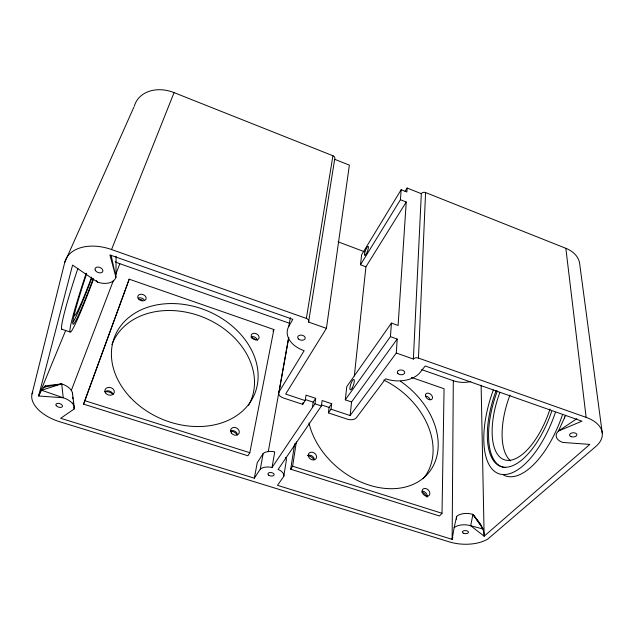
<?xml version="1.0" encoding="UTF-8"?>
<svg xmlns="http://www.w3.org/2000/svg" width="634" height="634" viewBox="0 0 634 634"><rect width="100%" height="100%" fill="white"/><g stroke="black" fill="none" stroke-linecap="round" stroke-linejoin="round"><path stroke-width="0.95" d="M116.085 256.287L115.927 277.312A16.397 10.707 21.1 0 1 97.501 282.106L72.577 265.099L38.626 396.004L63.241 397.756A13.663 7.473 17.7 0 1 74.091 409.057L60.65 418.297L254.337 478.187L260.305 469.089L263.15 453.524A11.055 6.213 9.5 0 1 272.763 451.519L274.736 451.907L272.041 467.527L270.036 467.131A11.214 6.158 9.4 0 0 260.305 469.089M421.697 369.638L453.31 380.733L452.129 539.352L277.486 485.343L283.763 476.411L286.259 460.831A11.055 6.213 9.4 0 0 285.609 457.526M294.651 443.776L290.705 469.223L439.473 515.981L442.017 513.294L444.069 388.753L411.418 377.396M133.917 107.067L64.747 262.381L32.009 393.936A34.204 18.774 17.6 0 0 59.62 421.721L449.347 541.888A30.575 15.684 2.6 0 0 488.037 538.868L595.825 446.479A36.4 20.938 -2.6 0 0 586.133 417.37L418.464 358.075L425.572 192.562A3.154 2.496 -0.1 0 0 421.325 193.679L407.155 188.052L405.086 191.42M418.464 358.075A3.796 2.481 2.8 0 0 413.376 359.05L421.325 193.679M452.858 537.584L452.129 539.352L454.126 527.726A12.149 6.205 2.6 0 1 470.682 525.752L484.146 536.182L589.834 444.394L562.746 442.445A14.606 8.393 -2.8 0 1 558.475 431.009L581.941 421.182L425.224 365.984L420.176 372.364A26.271 17.094 4 0 1 385.607 378.815L356.466 417.647A6.934 4.2 6.4 0 1 347.424 419.209L328.412 412.9L331.027 409.184L350.127 415.539L396.29 353.027L397.209 339.055L390.433 336.638L345.3 399.84L351.577 401.948L397.209 339.055M407.155 188.052L406.893 191.991L401.163 189.725L400.434 199.726L406.236 202.008L398.104 325.48L391.424 323.078L346.79 386.605L345.3 399.84M390.433 336.638L391.424 323.078M456.377 519.206L456.662 516.401A11.911 6.197 2.4 0 1 472.909 514.396C477.933 520.871 484.368 527.345 484.146 536.182L481.119 385.171M350.127 415.539L351.577 401.948M354.335 375.93L365.921 266.795L406.236 202.008M365.921 266.795L360.5 264.774L361.618 254.773L401.163 189.725M331.027 409.184L331.709 403.715L322.127 400.514L321.39 405.982L278.088 469.469L279.626 470.151A11.214 6.158 9.3 0 1 283.763 476.411M328.412 412.9L329.109 407.44L331.709 403.715M272.041 467.527L314.924 403.826L315.692 398.358L306.032 395.133L305.208 400.593L302.727 404.381L283.255 397.922A7.037 4.343 9.5 0 1 279.071 391.891L288.787 337.439M305.208 400.593L285.641 394.079L326.423 328.364L349.382 165.141L334.673 159.3A3.218 2.631 10 0 0 332.929 155.75L174.073 92.619A33.737 26.287 27.2 0 0 134.321 106.163M312.388 407.591L313.172 402.13L315.692 398.358M290.705 469.223L292.615 466.196L296.355 441.882M302.727 404.381L303.004 402.566M326.423 328.364L308.56 322.064L334.673 159.3M308.56 322.064A3.883 2.639 9.4 0 0 306.357 318.426L332.929 155.75M268.237 451.836L288.668 337.383M279.071 391.891L304.161 350.697A26.731 17.91 8.7 0 1 288.803 326.375L290.38 317.65M254.337 478.187L257.23 462.725L263.15 453.524M249.82 452.708L273.888 329.537L129.17 279.174L83.569 404.12L247.918 455.775L249.82 452.708L84.702 400.656M472.909 514.396L470.682 525.752L483.045 529.01L472.909 514.396L480.897 524.992M454.126 527.726L456.662 516.401M127.965 282.78L129.17 279.174M83.569 404.12L127.624 283.707M71.222 390.687L113.494 280.276M115.602 274.752L119.834 263.712A23.204 15.755 21.2 0 1 115.277 261.731M64.747 262.381A40.798 26.604 20.9 0 1 111.544 249.534L174.073 92.619M65.698 330.425L38.626 396.004L41.559 390.227L45.212 385.868L61.696 383.903A13.425 7.465 18.2 0 1 72.545 394.221M32.009 393.936L32.778 392.113M565.686 415.215L558.475 431.009L576.837 418.709M272.992 331.162L273.888 329.537M288.803 326.375L292.805 319.346L109.912 254.939L115.927 277.312L111.101 255.185M360.5 264.774L400.434 199.726M61.696 383.903L41.559 390.227L63.241 397.756L61.696 383.903L43.833 387.208M453.31 380.733L455.783 381.47A21.065 13.544 0.5 0 0 470.808 381.541M292.615 466.196L442.017 513.294M61.87 329.252L70.097 331.97M305.303 399.515L313.172 402.13M321.311 404.841L329.109 407.44M314.924 403.826L321.39 405.982M119.834 263.712L289.231 323.158M111.544 249.534L306.357 318.426M396.29 353.027L413.376 359.05M338.088 241.823L364.653 251.817M425.572 192.562L565.845 248.306A30.622 21.572 -7 0 1 579.738 264.243L602.3 433.323M96.336 280.529L97.501 282.106M45.212 385.868L45.482 386.819M72.506 393.199L74.233 407.076M72.601 397.035L72.831 398.881M73.172 401.655L73.52 404.429M73.861 407.21L74.091 409.057M565.845 248.306L586.133 417.37M564.577 417.964A14.463 8.488 -3.5 0 1 564.553 416.863M400.403 381.192A72.03 53.478 38.8 0 1 413.709 484.13A72.03 53.478 38.8 0 1 308.972 422.957M104.784 391.883A4.779 3.852 15.1 0 1 109.627 391.099A4.779 3.852 15.1 0 1 113.018 394.514M550.011 409.017A59.501 26.43 -70.6 0 1 504.442 459.801A59.501 26.43 -70.6 0 1 499.854 392.501M111.901 344.658A74.923 58.55 22.5 0 1 206.335 318.561A74.923 58.55 22.5 0 1 248.576 405.324M551.675 411.387A67.006 29.679 -70.6 0 1 500.606 466.402A67.006 29.679 -70.6 0 1 496.129 390.56M91.645 277.193A66.308 3.82 -70.6 0 1 74.13 313.244M307.585 455.545A7.402 5.912 37.5 0 1 313.782 459.491M425.755 396.06A3.994 2.782 39.5 0 1 430.026 399.729M307.736 455.497A4.462 3.55 37.4 0 1 314.385 459.341M383.76 380.051A71.388 53.415 39 0 1 423.124 478.725M230.625 431.104A7.521 6.158 29.3 0 1 237.171 434.734M105.196 391.717A7.917 6.411 14.9 0 1 112.701 394.102M230.673 430.906A4.533 3.701 29.3 0 1 237.465 434.821M510.632 460.894A59.342 27.08 -70.6 0 1 509.99 395.045M62.449 329.323A83.141 5.429 -70.6 0 1 77.887 268.412M93.515 279.166A82.975 4.628 -70.6 0 1 70.16 332.042A82.975 4.628 -70.6 0 1 86.2 273.23M93.261 278.667A74.622 4.161 -70.6 0 1 73.029 324.196A74.622 4.161 -70.6 0 1 86.636 273.722M91.756 278.152A74.646 4.303 -70.6 0 1 73.084 322.08M422.498 491.16A4.414 3.289 45.3 0 1 427.102 497.191M251.151 336.765A4.137 3.067 27.6 0 1 257.333 340.355M138.513 297.996A4.335 3.178 18.9 0 1 144.29 299.985M139.044 299.177A7.188 5.294 18.8 0 1 142.579 300.286M505.369 467.63A66.982 29.766 -70.6 0 1 497.349 390.988M251.096 337.66A6.863 5.104 27.6 0 1 255.843 339.832M421.832 491.921A7.331 5.476 45.5 0 1 426.46 496.43M555.392 412.457A74.495 33.016 -70.6 0 1 498.728 473.685A74.495 33.016 -70.6 0 1 493.355 389.926M562.406 414.921A74.368 33.531 -70.6 0 1 503.689 475.167M56.117 405.388A3.416 1.862 17.8 0 0 61.76 407.155A3.416 1.862 17.8 0 0 59.731 403.589A3.416 1.862 17.8 0 0 56.117 405.388M95.211 270.1A4.113 2.687 21.3 0 0 101.923 272.446A4.113 2.687 21.3 0 0 99.72 267.405A4.113 2.687 21.3 0 0 95.211 270.1M231.355 432.974A4.557 3.709 29.3 0 0 238.899 433.601A4.557 3.709 29.3 0 0 234.572 427.419A4.557 3.709 29.3 0 0 231.355 432.974M105.498 392.866A4.803 3.859 15.3 0 0 113.708 393.643A4.803 3.859 15.3 0 0 109.627 387.398A4.803 3.859 15.3 0 0 105.498 392.866M130.239 397.304A75.628 58.677 22.7 0 0 254.511 394.293A75.628 58.677 22.7 0 0 169.532 303.575A75.628 58.677 22.7 0 0 130.239 397.304M425.509 396.099A4.01 2.782 39.5 0 0 431.437 399.531A4.01 2.782 39.5 0 0 429.979 393.793A4.01 2.782 39.5 0 0 425.509 396.099M138.307 298.701A4.351 3.186 19 0 0 145.654 299.708A4.351 3.186 19 0 0 141.865 294.295A4.351 3.186 19 0 0 138.307 298.701M308.306 455.767A4.478 3.558 37.3 0 0 315.003 459.618A4.478 3.558 37.3 0 0 313.973 452.842A4.478 3.558 37.3 0 0 308.306 455.767M251.96 337.803A4.161 3.067 27.7 0 0 258.759 338.659A4.161 3.067 27.7 0 0 254.773 333.286A4.161 3.067 27.7 0 0 251.96 337.803M422.204 492.111A4.438 3.289 45.2 0 0 428.679 495.843A4.438 3.289 45.2 0 0 427.102 489.083A4.438 3.289 45.2 0 0 422.204 492.111M571.202 436.691A3.653 2.1 -2.9 0 0 576.869 434.884A3.653 2.1 -2.9 0 0 571.606 433.038A3.653 2.1 -2.9 0 0 571.202 436.691M268.673 475.135A3.13 1.72 9.4 0 0 273.959 475.191A3.13 1.72 9.4 0 0 270.472 472.512A3.13 1.72 9.4 0 0 268.673 475.135M298.511 339A3.796 2.528 9.4 0 0 304.962 338.897A3.796 2.528 9.4 0 0 300.857 335.093A3.796 2.528 9.4 0 0 298.511 339M397.954 373.584A3.717 2.393 3.8 0 0 404.373 373.529A3.717 2.393 3.8 0 0 400.759 369.955A3.717 2.393 3.8 0 0 397.954 373.584M366.135 254.091A4.803 1.062 -69.3 0 0 368.322 246.547A4.803 1.062 -69.3 0 0 364.954 252.078A4.803 1.062 -69.3 0 0 366.135 254.091M352.235 387.953A5.516 1.419 -71.3 0 0 353.946 379.481A5.516 1.419 -71.3 0 0 350.111 386.558A5.516 1.419 -71.3 0 0 352.235 387.953M463.391 533.218A3.035 1.545 2.6 0 0 468.383 532.56A3.035 1.545 2.6 0 0 464.484 530.626A3.035 1.545 2.6 0 0 463.391 533.218"/></g></svg>
